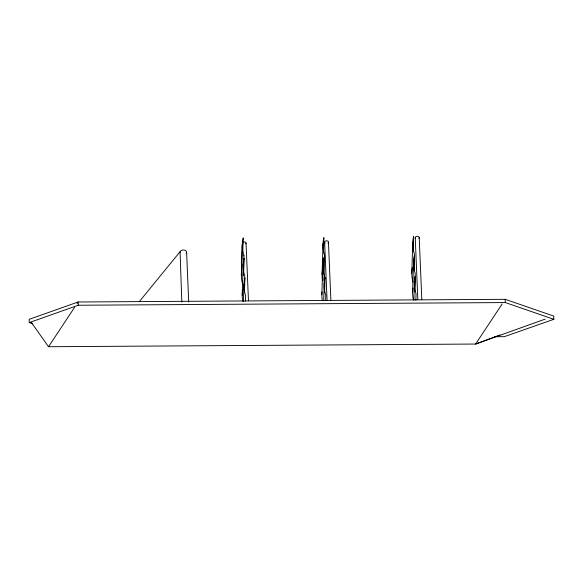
<?xml version="1.0" encoding="UTF-8"?>
<svg xmlns="http://www.w3.org/2000/svg" width="583" height="583" viewBox="0 0 583 583"><rect width="100%" height="100%" fill="white"/><g stroke="black" fill="none" stroke-linecap="round" stroke-linejoin="round"><path stroke-width="0.87" d="M241.362 275.11L242.251 245.501M241.413 273.624L242.302 244.007M242.776 252.461L243.213 237.944M242.207 295.297L243.147 264.194M243.359 275.606L243.41 273.813M243.519 270.221L243.956 255.711M243.621 272.64L244.051 258.284A60.887 43.222 1.7 0 0 244.794 276.043L244.496 285.918M243.439 301.549L243.971 283.906M244.364 290.407L244.445 287.711M244.445 292.353L244.875 277.996A60.887 43.222 1.7 0 0 245.625 295.756L245.458 301.141M322.086 274.608L323.018 243.505M321.867 294.794L322.8 263.691M323.463 252.847L323.922 237.594A60.887 43.222 1.7 0 0 324.665 255.354L323.915 280.481M323.274 272.144L323.703 257.788A60.887 43.222 1.7 0 0 324.447 275.548L323.696 300.675M324.585 292.746L325.044 277.493A60.887 43.222 1.7 0 0 325.788 295.253L325.627 300.639M411.802 273.289L412.742 242.185M413.187 251.535L413.646 236.275A60.887 43.222 1.7 0 0 414.389 254.035L413.901 270.191M412.611 292.622L413.551 261.519M414.025 269.965L414.455 255.609A60.887 43.222 1.7 0 0 415.198 273.369L414.739 288.629M413.872 300.041L414.411 282.092M414.856 291.442L415.315 276.182A60.887 43.222 1.7 0 0 416.058 293.949L415.876 300.23M31.249 322.304L48.542 346.725L74.609 307.299M77.116 303.51L78.122 301.994L505.206 299.312L553.712 316.059L553.85 319.309L504.317 336.668L494.297 336.726M502.196 303.867L475.626 344.043L48.542 346.725M139.235 301.702L180.067 251.718L181.823 302.06M499.981 334.977L475.626 344.043L545.229 319.098M78.253 305.244L78.122 301.994L29.15 319.346L29.288 322.596L78.253 305.244L505.337 302.562L553.85 319.309M29.288 322.596L32.714 323.791M505.206 299.312L505.337 302.562M419.221 237.696L421.815 299.582M415.234 237.726L417.829 299.611M328.448 242.149L330.882 300.216M324.629 242.171L327.063 300.238M246.055 243.191L248.475 300.864M186.618 252.286L188.703 302.074M242.878 244.131A1.844 1.297 -2.4 0 1 242.82 242.382A1.844 1.297 -2.4 0 1 245.297 242.134A1.844 1.297 -2.4 0 1 245.786 243.847M325.161 243.118A1.917 1.348 -2.4 0 1 325.212 241.216A1.917 1.348 -2.4 0 1 327.923 241.194A1.917 1.348 -2.4 0 1 327.865 243.104M415.475 238.425A1.997 1.406 -2.4 0 1 417.268 236.304A1.997 1.406 -2.4 0 1 418.937 238.403M243.949 255.864A60.887 43.222 1.7 0 1 243.206 238.097M242.601 284.016A60.887 43.222 1.7 0 1 241.53 272.137M242.747 301.251A60.887 43.222 1.7 0 1 242.827 289.365M322.618 280.561A60.887 43.222 1.7 0 1 322.698 268.676M322.406 300.748A60.887 43.222 1.7 0 1 322.027 291.821M413.471 300.056A60.887 43.222 1.7 0 1 412.968 288.162M413.041 282.194A60.887 43.222 1.7 0 1 412.421 267.357M179.936 252.322A3.345 2.354 -2.4 0 1 184.206 250.027A3.345 2.354 -2.4 0 1 186.137 253.467"/></g></svg>
